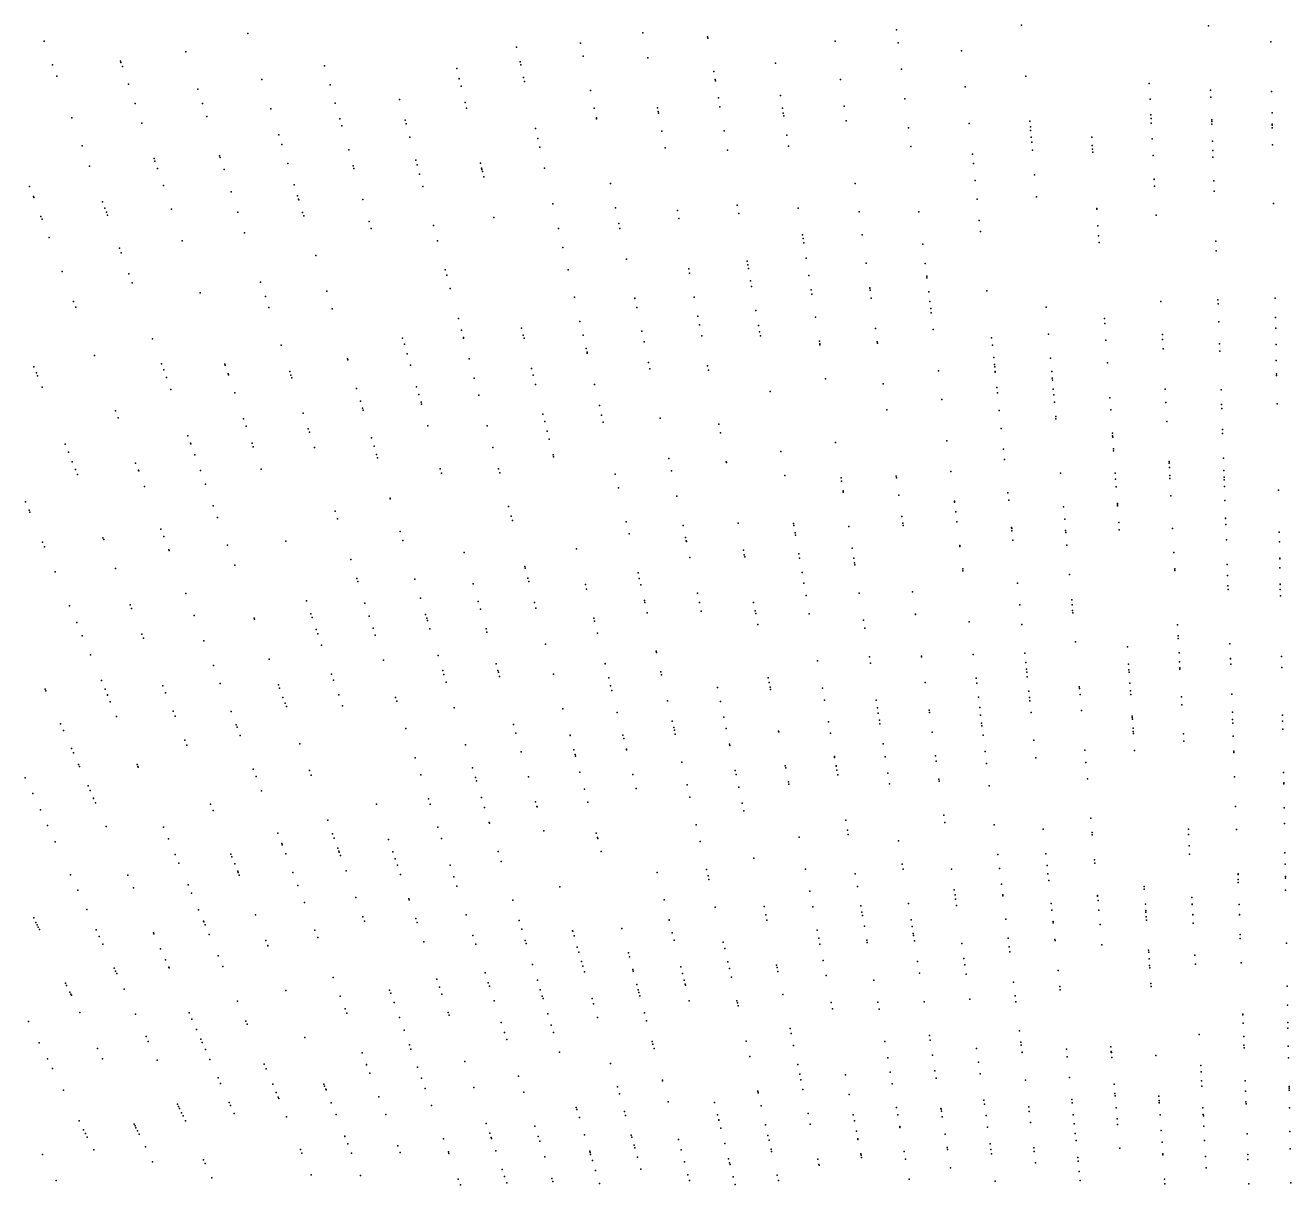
# Model space of a CAD drawing. Header units: metres. Extents: x -4327 to 4266, y -3886 to 3992.
# Drawn here: x -1107 to -35, y 2028 to 3010 of the extents above; entities that cross this region are included whole.
import ezdxf

# ---------------------------------------------------------------- set-up
doc = ezdxf.new("R2010")
doc.units = ezdxf.units.M

msp = doc.modelspace()

# ---------------------------------------------------------------- linework, layer by layer
for p in [(-263.33, 3009.9, 2388.56), (-918.12, 3003.02, 2397.36), (-583.85, 3003.66, 2432.58), (-529.03, 3000.28, 2449.23), (-369.11, 3006.12, 2462.18), (-105.09, 3009.33, 2372.48), (-1090.58, 2996.34, 2379.71), (-690.61, 2991.37, 2440.67), (-636.57, 2994.85, 2393.45), (-528.79, 2998.93, 2478.35), (-421.14, 2996.56, 2465.48), (-367.76, 2995.15, 2377.58), (-52.29, 2995.78, 2360.72), (-52.29, 2995.78, 2360.72), (-1025.91, 2979.46, 2460.56), (-1025.53, 2978.37, 2437.6), (-970.68, 2987.45, 2403.52), (-687.73, 2978.91, 2438.67), (-634.25, 2983.89, 2463.41), (-579.69, 2982.26, 2450.6), (-471.65, 2977.9, 2470.24), (-314.08, 2988.27, 2453.6), (-1083.38, 2976.56, 2431.95), (-1079.88, 2966.93, 2418.61), (-1024.39, 2975.05, 2437.64), (-853.25, 2975.64, 2436.23), (-741.37, 2973.46, 2430.79), (-687.18, 2976.52, 2393.4), (-523.82, 2970.74, 2395.46), (-364.99, 2972.64, 2481.23), (-1019.21, 2959.99, 2398.09), (-906.18, 2963.98, 2447.49), (-848.6, 2959.42, 2414.81), (-739.19, 2964.74, 2437.27), (-739.16, 2964.6, 2459.04), (-737.61, 2958.41, 2440.23), (-684.69, 2965.71, 2455.15), (-683.87, 2962.19, 2441.3), (-522.62, 2963.91, 2403.36), (-522.42, 2962.76, 2475.86), (-416.55, 2963.89, 2382.09), (-310.88, 2957.86, 2455.79), (-259.55, 2966.7, 2372.82), (-155.15, 2960.52, 2370.04), (-960.38, 2955.76, 2405.01), (-789.7, 2947.19, 2444.71), (-628.02, 2954.59, 2496.91), (-519.9, 2948.52, 2477.68), (-467.3, 2950.39, 2385.42), (-361.92, 2947.61, 2474.02), (-154.46, 2947.25, 2380.6), (-103.2, 2955.12, 2369.21), (-102.98, 2949.01, 2393.52), (-51.56, 2953.89, 2372.43), (-1013.56, 2943.58, 2425.47), (-956.42, 2943.57, 2441.31), (-898.61, 2939.21, 2484.72), (-844.18, 2944.02, 2437.51), (-734.14, 2944.48, 2453.28), (-732.99, 2939.88, 2465.88), (-624.89, 2939.87, 2462.48), (-571.47, 2939.93, 2481.23), (-570.88, 2936.91, 2464.94), (-570.58, 2935.4, 2398.66), (-518.57, 2940.97, 2368.8), (-465.61, 2939.72, 2390.12), (-464.93, 2935.46, 2475.94), (-413.39, 2941.4, 2479.98), (-51.25, 2935.85, 2331.72), (-1067.03, 2931.65, 2416.97), (-1007.84, 2926.99, 2441.78), (-952.86, 2932.6, 2434.94), (-840.39, 2930.79, 2451.11), (-838.65, 2924.71, 2456.97), (-784.99, 2929.63, 2468.41), (-784.14, 2926.45, 2465.73), (-623.09, 2931.43, 2377.19), (-622.96, 2930.8, 2490.6), (-464.57, 2933.18, 2474.02), (-411.64, 2929, 2359.32), (-307.61, 2926.74, 2424.56), (-256.22, 2928.63, 2371.34), (-153.77, 2934.1, 2372.62), (-153.61, 2931.06, 2412.78), (-153.41, 2927.18, 2377.61), (-102.31, 2929.89, 2320.24), (-102.26, 2928.45, 2332.12), (-102.18, 2926.17, 2396.24), (-51.08, 2926.17, 2326.63), (-51.06, 2925.46, 2344.35), (-891.9, 2917.27, 2444.24), (-781.12, 2915.16, 2399.28), (-674.72, 2922.53, 2471.14), (-672.77, 2914.07, 2469.48), (-567.66, 2920.37, 2367.77), (-514.96, 2920.51, 2405.49), (-461.99, 2916.87, 2465.72), (-358.93, 2923.21, 2351.88), (-255.8, 2923.84, 2322.88), (-255.54, 2920.79, 2349.2), (-255.05, 2915.18, 2334.22), (-203.85, 2915.22, 2402.3), (-203.85, 2915.17, 2399.6), (-152.7, 2913.76, 2417.27), (-51.03, 2923.24, 2403.41), (-1058.41, 2907.96, 2449.17), (-889.34, 2908.91, 2459.1), (-832.81, 2904.35, 2388.56), (-671.1, 2906.83, 2401.04), (-564.92, 2906.26, 2409.55), (-512.08, 2904.15, 2421.49), (-460.51, 2907.54, 2395.82), (-356.96, 2907.24, 2354.77), (-254.68, 2910.98, 2388.79), (-254.09, 2904.31, 2349.03), (-203.36, 2908.25, 2407.24), (-203.15, 2905.12, 2415.35), (-101.68, 2911.73, 2355.37), (-101.41, 2903.91, 2385.95), (-50.77, 2908.67, 2354.44), (-997.58, 2897.18, 2395.3), (-996.81, 2894.95, 2393.45), (-942.03, 2899.28, 2475.5), (-941.61, 2897.96, 2430.56), (-884.44, 2892.88, 2470.21), (-775.9, 2895.69, 2486.37), (-721.32, 2893.07, 2386.34), (-304.89, 2900.84, 2339.69), (-304.05, 2892.83, 2348.91), (-202.96, 2902.46, 2415.82), (-151.97, 2899.72, 2344.82), (-101.21, 2898.19, 2410.53), (-1052.07, 2890.54, 2439.96), (-994.68, 2888.76, 2401.79), (-938.32, 2887.84, 2468.49), (-828.96, 2890.94, 2497.11), (-828.34, 2888.75, 2410.55), (-774.85, 2891.77, 2488.52), (-772.75, 2883.96, 2457.11), (-720.29, 2888.93, 2401.63), (-720.02, 2887.84, 2414.15), (-719.58, 2886.09, 2399.27), (-718.46, 2881.59, 2419.69), (-666.96, 2888.93, 2413.02), (-252.26, 2883.33, 2355.58), (-1102.97, 2873.33, 2477.07), (-989.65, 2874.15, 2471.17), (-878.91, 2874.78, 2487.72), (-769.92, 2873.38, 2404.87), (-611.3, 2875.95, 2398.24), (-404.2, 2876.02, 2358.41), (-302.54, 2878.44, 2368.69), (-150.91, 2879.61, 2349.42), (-150.89, 2879.22, 2349.1), (-150.61, 2873.83, 2352.55), (-100.51, 2878.13, 2377.95), (-1099.72, 2864.87, 2456.01), (-1099.42, 2864.1, 2406.32), (-1041.08, 2860.34, 2382.18), (-932.17, 2868.91, 2403.51), (-876.08, 2865.54, 2382.17), (-875.2, 2862.65, 2438.95), (-875.07, 2862.23, 2487.88), (-820.83, 2862.56, 2362.12), (-300.88, 2862.66, 2363.58), (-250.63, 2864.75, 2377.13), (-100.21, 2869.57, 2400), (-1039.12, 2854.96, 2464.39), (-1037.91, 2851.63, 2423.33), (-1037.02, 2849.19, 2478.66), (-982.75, 2854.11, 2407.8), (-926.56, 2851.67, 2484.1), (-871.75, 2851.36, 2405.08), (-660.02, 2858.85, 2377.27), (-606.91, 2855.29, 2415.68), (-554.59, 2853.1, 2415.97), (-503.87, 2857.58, 2409.27), (-502.63, 2850.57, 2422.1), (-452.21, 2855.13, 2389.56), (-400.82, 2852.01, 2367.53), (-350.18, 2851.99, 2359.46), (-199.63, 2854.82, 2373.53), (-199.6, 2854.38, 2370.54), (-149.32, 2849.14, 2382.09), (-49.91, 2859.1, 2374.3), (-1093.3, 2848.13, 2466.33), (-1092.36, 2845.68, 2404.31), (-870.88, 2848.53, 2424.22), (-815.43, 2843.73, 2396.94), (-761.1, 2840.45, 2414.67), (-709.91, 2847.3, 2409.59), (-604.11, 2842.12, 2423.28), (-553.25, 2846.24, 2423.56), (-298.99, 2844.68, 2359.2), (-198.6, 2840.11, 2384.98), (-1086.44, 2830.27, 2494.92), (-920.88, 2834.17, 2499.15), (-813.72, 2837.76, 2402.6), (-655.17, 2837.83, 2423.63), (-603.21, 2837.88, 2430.42), (-448.63, 2832.54, 2413.08), (-448.15, 2829.52, 2410.51), (-398.1, 2832.63, 2348.83), (-298.01, 2835.37, 2372.46), (-198.01, 2831.64, 2364.73), (-1026.87, 2821.31, 2405.63), (-1025.44, 2817.37, 2494.95), (-973.61, 2827.57, 2488.55), (-757.59, 2827.38, 2403.56), (-651.47, 2821.81, 2417.98), (-447.53, 2825.62, 2415.19), (-346.81, 2824.55, 2376), (-197.62, 2826.05, 2367.93), (-98.72, 2827.11, 2369.73), (-98.44, 2818.96, 2378.66), (-860.67, 2815.11, 2417.21), (-597.67, 2811.81, 2437.59), (-495.49, 2810.09, 2395.64), (-494.98, 2807.16, 2449.35), (-445.49, 2812.68, 2460.55), (-394.69, 2808.4, 2415.49), (-344.83, 2808.38, 2386.07), (-1075.43, 2801.59, 2420.62), (-1018.93, 2799.48, 2484.61), (-751, 2802.77, 2428.03), (-749.83, 2798.39, 2410.84), (-647.08, 2802.81, 2439.21), (-545.01, 2803.83, 2398.06), (-544.3, 2800.16, 2402.89), (-494.42, 2803.97, 2449.27), (-443.17, 2798.06, 2410.22), (-343.49, 2797.48, 2371.55), (-343.32, 2796.13, 2396.77), (-1016.11, 2791.74, 2431.39), (-907.32, 2792.46, 2408.31), (-851.42, 2784.87, 2426.02), (-746.8, 2787.09, 2422.49), (-492.57, 2793.47, 2453.59), (-491.74, 2788.81, 2393.35), (-441.25, 2785.97, 2394.51), (-391.78, 2787.65, 2478.25), (-391.75, 2787.43, 2434.79), (-391.5, 2785.66, 2372.21), (-292.74, 2785.22, 2359.08), (-1065.63, 2776.05, 2428.14), (-958.39, 2783.36, 2417.21), (-903.34, 2780.19, 2389.73), (-641.73, 2779.62, 2400.36), (-590.67, 2778.89, 2446.58), (-590.61, 2778.61, 2408.81), (-540.3, 2779.63, 2449.34), (-440.67, 2782.28, 2399.28), (-390.54, 2778.81, 2419.24), (-341.85, 2784.15, 2397.07), (-340.88, 2776.21, 2422.08), (-145.49, 2776.11, 2341.68), (-96.99, 2777.42, 2382.78), (-96.88, 2774.17, 2398.44), (-48.5, 2778.77, 2390.74), (-1063.82, 2771.35, 2410.57), (-900.32, 2770.9, 2432.56), (-846.79, 2769.74, 2426.24), (-589.02, 2771.12, 2383.79), (-537.19, 2763.6, 2451.37), (-488.14, 2768.4, 2474.79), (-340.14, 2770.19, 2411.51), (-339.67, 2766.38, 2478.09), (-242.46, 2771.37, 2385.22), (-739.97, 2761.6, 2402.99), (-686.53, 2753.54, 2462.82), (-637.02, 2759.23, 2454.89), (-535.79, 2756.4, 2480.21), (-485.9, 2755.68, 2428.41), (-437.58, 2762.79, 2435.61), (-386.94, 2753.19, 2482.83), (-193.13, 2761.82, 2329.54), (-192.81, 2757.32, 2336.06), (-96.35, 2758.99, 2335.79), (-48.22, 2762.66, 2376.89), (-48.06, 2753.57, 2387.42), (-998.89, 2744.43, 2411.54), (-787.16, 2745.17, 2443.13), (-737.34, 2751.81, 2461.53), (-735.66, 2745.51, 2404.91), (-735.56, 2745.16, 2407.26), (-685.04, 2747.56, 2471.04), (-684.39, 2744.95, 2474.13), (-634.33, 2747.58, 2455.31), (-584.75, 2751.03, 2406.07), (-533.97, 2747.06, 2469.08), (-484.95, 2750.28, 2429), (-484.35, 2746.91, 2436.73), (-434.38, 2742.56, 2447.23), (-385.36, 2742, 2418.97), (-337.95, 2752.42, 2422.59), (-288.55, 2745.33, 2400.94), (-240.45, 2748.34, 2383.73), (-191.84, 2743.41, 2324.28), (-144.03, 2748.24, 2406.82), (-143.8, 2743.89, 2426.92), (-890.02, 2739.19, 2436.88), (-785.69, 2740.04, 2449.35), (-783.36, 2731.91, 2407.26), (-631.74, 2736.35, 2405.17), (-631, 2733.14, 2458.6), (-630.83, 2732.45, 2471.52), (-582.8, 2741.87, 2475.91), (-434.01, 2740.22, 2483.03), (-433.87, 2739.32, 2420.25), (-385.21, 2740.88, 2415.32), (-287.9, 2739.18, 2416.76), (-143.39, 2736.04, 2417.31), (-95.69, 2740.18, 2337.88), (-95.47, 2733.98, 2395.14), (-47.82, 2739.75, 2401.74), (-1099.21, 2720.65, 2430.99), (-1048.06, 2730.28, 2425.56), (-991.2, 2723.3, 2438.51), (-937.66, 2723.16, 2420.68), (-937.32, 2722.16, 2446.72), (-833.91, 2727.59, 2405.25), (-833.61, 2726.63, 2452.7), (-780.54, 2722.06, 2462.96), (-730.81, 2727.43, 2474.91), (-579.11, 2724.48, 2419.93), (-529.02, 2721.56, 2432.75), (-286.79, 2728.65, 2431.41), (-286.19, 2722.87, 2428.92), (-285.95, 2720.66, 2395.14), (-238.69, 2728.19, 2387.2), (-190.48, 2724.02, 2302.75), (-47.59, 2726.25, 2411.03), (-1097.15, 2715.55, 2437.22), (-1096.22, 2713.23, 2435.14), (-989.37, 2718.28, 2439.42), (-987.03, 2711.83, 2455.25), (-934.83, 2714.95, 2451.05), (-934.52, 2714.06, 2436.73), (-882.7, 2716.68, 2462.66), (-881.77, 2713.8, 2460.05), (-881.03, 2711.53, 2404.28), (-726.45, 2711.14, 2495.53), (-678.03, 2719.44, 2464.67), (-676.63, 2713.82, 2473.13), (-577.94, 2718.98, 2490.55), (-528.3, 2717.89, 2416.14), (-429.3, 2710.51, 2448.03), (-333.65, 2717.33, 2415.5), (-285.54, 2716.72, 2426.1), (-285.49, 2716.27, 2436.38), (-237.69, 2716.85, 2400.94), (-237.21, 2711.29, 2356.79), (-47.39, 2714.85, 2353.85), (-47.36, 2713.3, 2349.91), (-1092.3, 2703.54, 2450.76), (-983.33, 2701.68, 2492.39), (-826.19, 2702.36, 2465.95), (-775.34, 2703.94, 2481.82), (-674.6, 2705.68, 2476.57), (-624.7, 2705.89, 2499.11), (-476.07, 2699.92, 2437.56), (-380.36, 2706.39, 2427.26), (-284.14, 2703.39, 2435.5), (-237.05, 2709.48, 2360.41), (-236.37, 2701.74, 2366.67), (-236.37, 2701.72, 2390.2), (-141.61, 2701.99, 2397.75), (-94.33, 2701.29, 2340.58), (-929.29, 2698.85, 2466.27), (-822.93, 2691.69, 2477.92), (-773.47, 2697.41, 2435.29), (-771.55, 2690.72, 2458.85), (-771.08, 2689.06, 2419.74), (-722.63, 2696.88, 2482.41), (-330.68, 2693.14, 2439.1), (-283.67, 2698.89, 2436.79), (-235.95, 2696.92, 2449.65), (-235.41, 2690.74, 2406.78), (-188.41, 2694.43, 2470.96), (-141.01, 2690.56, 2379.75), (-93.9, 2688.87, 2376.44), (-46.95, 2689.54, 2415.41), (-1030.11, 2683.53, 2442.83), (-871.31, 2681.63, 2401.55), (-821.13, 2685.8, 2469.79), (-820.62, 2684.13, 2495.53), (-668.35, 2680.59, 2440.16), (-620.59, 2688.06, 2426.04), (-618.67, 2679.74, 2437.21), (-377.27, 2684.43, 2447.53), (-282.08, 2683.84, 2431.19), (-234.35, 2678.61, 2356.76), (-187.71, 2684.34, 2413.61), (-93.78, 2685.38, 2402.2), (-1027.78, 2677.47, 2453.53), (-921.72, 2676.88, 2430.05), (-919.57, 2670.63, 2397.74), (-866.97, 2668.25, 2488.98), (-765.86, 2670.86, 2440.7), (-715.63, 2670.76, 2404.88), (-666.82, 2674.46, 2415.92), (-617.35, 2674.03, 2440.05), (-569.11, 2677.44, 2436.39), (-519.44, 2672.28, 2425.74), (-280.48, 2668.55, 2446.66), (-234.19, 2676.79, 2402.2), (-140.17, 2674.56, 2381.25), (-93.16, 2667.71, 2321.7), (-968.98, 2662.25, 2407.7), (-866.04, 2665.41, 2486.33), (-813.47, 2660.75, 2411.98), (-664.81, 2666.42, 2421.94), (-663.1, 2659.54, 2442.38), (-518.01, 2664.95, 2419.09), (-420.78, 2656.68, 2433.88), (-326.36, 2657.99, 2449.86), (-186.32, 2664.55, 2435.54), (-186.16, 2662.25, 2393.74), (-186.1, 2661.35, 2437.95), (-93.04, 2664.28, 2370.28), (-1072.86, 2655.42, 2404.49), (-1070.09, 2648.56, 2403.58), (-966.71, 2656.02, 2407.39), (-966.52, 2655.48, 2457.88), (-963.11, 2646.13, 2419.7), (-914.54, 2656.03, 2451.32), (-913.52, 2653.06, 2421.75), (-861.83, 2652.43, 2425.72), (-811.25, 2653.48, 2440.07), (-809.17, 2646.66, 2490.59), (-710.76, 2652.57, 2428.25), (-659.82, 2646.38, 2419.63), (-467.09, 2648.98, 2444.62), (-278.64, 2651.07, 2433.29), (-185.41, 2651.42, 2407.65), (-185.28, 2649.57, 2405.98), (-1066.73, 2640.25, 2422.69), (-1013.14, 2639.32, 2472.49), (-808.31, 2643.86, 2447.31), (-659.37, 2644.58, 2442), (-561.79, 2643.02, 2442.3), (-513.2, 2640.21, 2457.85), (-513.13, 2639.84, 2446.76), (-277.73, 2642.44, 2401.57), (-138.39, 2640.58, 2387.39), (-138.32, 2639.34, 2412.56), (-138.13, 2635.68, 2359.55), (-92.31, 2643.51, 2375.15), (-1064.11, 2633.76, 2487.04), (-1062.4, 2629.53, 2472.13), (-1010.78, 2633.17, 2434.33), (-1010.72, 2633.02, 2480.19), (-1010.56, 2632.61, 2415.09), (-958.31, 2632.94, 2491.21), (-906.97, 2634.03, 2479.61), (-755.38, 2634.32, 2431.25), (-754.34, 2630.7, 2433.24), (-705.88, 2634.37, 2451.64), (-704.96, 2630.96, 2448.46), (-607.16, 2629.91, 2453.03), (-559.62, 2632.8, 2470.47), (-463.52, 2628.73, 2441.93), (-416.03, 2626.7, 2448.96), (-369.37, 2628.18, 2449.32), (-369.18, 2626.82, 2413.45), (-323.18, 2632.09, 2444.65), (-230.17, 2630.88, 2410.7), (-183.96, 2630.81, 2407.33), (-183.6, 2625.55, 2428.97), (-137.77, 2628.76, 2426.69), (-137.63, 2626.09, 2340.65), (-91.94, 2632.94, 2389.12), (-91.75, 2627.34, 2397.14), (-91.67, 2625.03, 2408.18), (-1005.54, 2619.52, 2481.08), (-954.1, 2621.36, 2499.39), (-604.48, 2618.3, 2447.55), (-415.61, 2624.06, 2441.15), (-414.28, 2615.66, 2446.69), (-414.14, 2614.77, 2419.23), (-274.75, 2614.03, 2378.36), (-183.14, 2619.05, 2415.02), (-91.47, 2619.42, 2426.82), (-45.67, 2616.35, 2365.19), (-1106.34, 2606.37, 2473.57), (-947.42, 2603.01, 2427.94), (-797.8, 2609.48, 2418.15), (-797.65, 2608.99, 2439.03), (-555.04, 2611.24, 2434.19), (-367.09, 2611.99, 2399.82), (-320.12, 2607.18, 2382.06), (-319.99, 2606.15, 2423.21), (-274.1, 2607.93, 2388.46), (-182.17, 2605.1, 2402.15), (-182.08, 2603.92, 2382.73), (-182.03, 2603.17, 2384.66), (-136.86, 2611.42, 2400.15), (-91.06, 2607.53, 2353.13), (-1103.39, 2599.42, 2421.18), (-1102.72, 2597.85, 2422.39), (-943.87, 2593.26, 2429.52), (-844.31, 2598.52, 2448.01), (-842.25, 2592.19, 2436.69), (-697.38, 2602.65, 2448.82), (-695.17, 2594.41, 2454.47), (-364.58, 2594.11, 2473.72), (-319.01, 2598.14, 2447.68), (-227.66, 2602.19, 2453.22), (-90.54, 2592.65, 2484.8), (-90.53, 2592.37, 2433.49), (-991.67, 2583.39, 2438.8), (-789.23, 2581.45, 2445.25), (-694.18, 2590.71, 2459.04), (-597.84, 2589.53, 2463.43), (-549.77, 2586.48, 2451.02), (-503.11, 2588.29, 2420.1), (-456.36, 2588.13, 2385.85), (-456.07, 2586.48, 2472), (-409.52, 2585.63, 2437.2), (-363.79, 2588.48, 2476.46), (-363.48, 2586.31, 2436.81), (-317.97, 2589.65, 2469.19), (-271.68, 2584.88, 2393.42), (-271.59, 2584.03, 2469.71), (-271.36, 2581.79, 2387.94), (-226.75, 2591.82, 2459.52), (-225.91, 2582.13, 2461.06), (-181.03, 2588.88, 2397.67), (-180.61, 2582.89, 2405.24), (-135.41, 2583.82, 2472.81), (-90.35, 2587.21, 2389.13), (-1091.87, 2572.28, 2495.49), (-1040.82, 2576.12, 2497.6), (-1040.19, 2574.56, 2447.23), (-989.29, 2577.18, 2484.23), (-886.05, 2573.27, 2446.46), (-786.85, 2573.69, 2448.61), (-595.51, 2579.45, 2424.48), (-547.58, 2576.17, 2404.13), (-547.01, 2573.47, 2433.37), (-546.9, 2572.98, 2473.14), (-454.99, 2580.35, 2404.88), (-454.61, 2578.22, 2477.61), (-270.55, 2574.1, 2479.09), (-225.77, 2580.55, 2497.44), (-89.89, 2574.21, 2398.02), (-45.05, 2580.7, 2353.51), (-44.91, 2572.63, 2411.22), (-1090.21, 2568.39, 2464.49), (-984.98, 2565.95, 2441.04), (-984.73, 2565.3, 2453.86), (-935.34, 2569.82, 2458.32), (-735.13, 2563.71, 2442.54), (-639.91, 2566.55, 2393.46), (-498.7, 2565.59, 2468.06), (-497.9, 2561.47, 2483.01), (-451.83, 2562.45, 2449.04), (-406.6, 2567.18, 2457.11), (-315.48, 2569.42, 2471.4), (-315.41, 2568.78, 2406.83), (-224.84, 2569.93, 2460.15), (-134.35, 2563.49, 2474.88), (-1030.26, 2549.97, 2437.21), (-929.17, 2552.88, 2455.55), (-831.04, 2557.68, 2454.86), (-683.74, 2551.76, 2393.05), (-683.36, 2550.32, 2391.71), (-544.02, 2559.44, 2406.89), (-497.58, 2559.85, 2401.37), (-451.17, 2558.69, 2397.78), (-405.27, 2558.8, 2404), (-404.66, 2554.93, 2461.47), (-404.37, 2553.07, 2409.14), (-313.08, 2549.85, 2452.58), (-133.63, 2549.74, 2458.91), (-89.17, 2553.56, 2410.19), (-44.66, 2558.69, 2416.56), (-44.66, 2558.32, 2416.22), (-44.52, 2550.47, 2437.92), (-1081.22, 2547.21, 2438.8), (-825.83, 2541.64, 2463.63), (-824.97, 2538.99, 2405.08), (-776.84, 2540.92, 2393.7), (-681.1, 2541.89, 2431.26), (-680.35, 2539.11, 2436.58), (-587.87, 2546.33, 2484), (-586.79, 2541.68, 2396.84), (-449.06, 2546.73, 2455.38), (-312.87, 2548.12, 2424.29), (-222.66, 2545.03, 2420.4), (-133.56, 2548.4, 2460.3), (-88.84, 2544.17, 2409.21), (-970.73, 2528.84, 2459.12), (-727.48, 2537.03, 2465.2), (-632.43, 2536.55, 2479.43), (-631.41, 2532.43, 2494.4), (-585.53, 2536.21, 2463.34), (-537.56, 2529.04, 2452.25), (-447.45, 2537.59, 2478.84), (-400.6, 2529.27, 2466.19), (-355.59, 2530.17, 2460.65), (-266.73, 2537.75, 2465.52), (-88.54, 2535.43, 2414.08), (-88.43, 2532.28, 2445.55), (-44.28, 2536.89, 2377.71), (-44.27, 2536.46, 2443.13), (-44.2, 2532.14, 2415.12), (-1068.99, 2518.38, 2443.2), (-1017.84, 2519.24, 2466.68), (-868.63, 2522.67, 2459.56), (-819, 2520.62, 2387.68), (-771.92, 2524.84, 2407.41), (-723.21, 2522.15, 2464.17), (-675.58, 2521.29, 2393.15), (-582.5, 2523.08, 2482.92), (-582.09, 2521.32, 2486.61), (-535.93, 2521.37, 2407.69), (-490.1, 2521.35, 2473.65), (-445.59, 2527.05, 2452.43), (-264.78, 2519.21, 2431.53), (-220.77, 2523.43, 2415.64), (-220.42, 2519.41, 2462.34), (-44.11, 2526.88, 2386.52), (-1016.58, 2516.13, 2474.45), (-963.57, 2510.19, 2422.32), (-912.85, 2508.03, 2420.35), (-912.83, 2507.99, 2460.41), (-912.79, 2507.88, 2465.69), (-912.55, 2507.2, 2486.69), (-864.8, 2511.57, 2472.97), (-863.77, 2508.58, 2464.63), (-815.47, 2509.76, 2424.75), (-767.74, 2511.15, 2407.51), (-766.75, 2507.93, 2454.92), (-721.32, 2515.55, 2487.45), (-674.29, 2516.49, 2452.12), (-625.34, 2508.11, 2462.36), (-580.06, 2512.52, 2408.54), (-534.37, 2513.99, 2480.62), (-488.68, 2514.06, 2455.76), (-488.28, 2511.99, 2469.85), (-442.89, 2511.73, 2421.64), (-352.96, 2511.46, 2418.57), (-352.9, 2511, 2423.41), (-219.99, 2514.46, 2422.88), (-219.82, 2512.55, 2426.32), (-1063.04, 2504.37, 2456.41), (-860.31, 2498.52, 2470.9), (-812.16, 2499.57, 2473.71), (-766.18, 2506.05, 2490.89), (-763.98, 2498.85, 2497.34), (-716.55, 2498.9, 2454.84), (-715.79, 2496.25, 2399.19), (-624.65, 2505.33, 2492.08), (-486.46, 2502.63, 2425.97), (-396.96, 2506.29, 2438.46), (-395.88, 2499.51, 2415.98), (-307.55, 2504.83, 2433.06), (-263.04, 2502.63, 2463.45), (-131.14, 2502.21, 2436.9), (-1058.27, 2493.12, 2466.91), (-1007.86, 2494.55, 2453.23), (-1006.46, 2491.08, 2479.5), (-955.35, 2488.77, 2487.29), (-859.04, 2494.83, 2400.66), (-855.74, 2485.24, 2490.21), (-810.25, 2493.68, 2467.89), (-666.14, 2486.05, 2467.87), (-622.15, 2495.29, 2468.58), (-217.67, 2487.96, 2466.33), (-130.65, 2492.98, 2425.26), (-130.54, 2490.9, 2433.84), (-86.82, 2486.16, 2440.63), (-1051.41, 2476.96, 2450.92), (-757.08, 2476.3, 2477.5), (-572.54, 2479.94, 2467.25), (-572.31, 2478.96, 2431.53), (-392.03, 2475.15, 2437.25), (-347.95, 2475.82, 2463.6), (-347.88, 2475.3, 2428.39), (-304.16, 2477.21, 2411.49), (-260.5, 2478.49, 2455.71), (-173.68, 2483.74, 2477.61), (-129.91, 2478.74, 2475.38), (-43.21, 2475.52, 2407.97), (-947.32, 2467.84, 2455.61), (-900.21, 2473.29, 2407.85), (-803.33, 2472.41, 2414.94), (-753.2, 2463.59, 2462.1), (-708.08, 2469.36, 2463.2), (-706.47, 2463.76, 2465.66), (-615.75, 2469.65, 2459.26), (-615.68, 2469.35, 2437.59), (-435.84, 2471.79, 2435.74), (-391.19, 2469.85, 2474.85), (-259.67, 2470.58, 2434.55), (-259.05, 2464.71, 2466.15), (-172.66, 2469.1, 2471.08), (-172.31, 2464.14, 2442.03), (-129.49, 2470.89, 2406.4), (-129.23, 2465.91, 2422.6), (-129.18, 2464.82, 2450.76), (-86.39, 2473.87, 2482.14), (-86.38, 2473.67, 2415.16), (-86.23, 2469.18, 2437.23), (-43.05, 2466.31, 2435.94), (-1042.16, 2455.18, 2408.16), (-847.26, 2460.63, 2446.76), (-845.52, 2455.57, 2452.44), (-752.2, 2460.34, 2426.83), (-750.2, 2453.81, 2468.44), (-706.07, 2462.35, 2458.89), (-705, 2458.63, 2420.56), (-659.32, 2460.62, 2426.67), (-612.72, 2457.48, 2468.6), (-568.55, 2462.66, 2420.81), (-567.93, 2459.98, 2442.05), (-477.71, 2457.6, 2437.57), (-476.9, 2453.41, 2438.73), (-344.81, 2453.43, 2441.32), (-301.72, 2457.29, 2434.23), (-301.18, 2452.95, 2472.72), (-258.8, 2462.33, 2415.86), (-258.39, 2458.4, 2396.26), (-172.18, 2462.28, 2442.85), (-171.53, 2452.94, 2457.59), (-1089.84, 2447.81, 2483.65), (-1089.24, 2446.47, 2482.29), (-1039.06, 2447.87, 2422.13), (-1037.02, 2443.06, 2465.48), (-1036.85, 2442.66, 2467.78), (-990.15, 2450.72, 2426.01), (-987.77, 2444.82, 2428.13), (-941.51, 2452.71, 2406.07), (-892.31, 2451.6, 2474.44), (-891.22, 2448.6, 2455.26), (-841.22, 2443.09, 2402.91), (-841.21, 2443.06, 2466.74), (-611.06, 2450.84, 2432.55), (-610.02, 2446.65, 2441.69), (-520.59, 2449.17, 2440.51), (-476.16, 2449.62, 2483.25), (-475.78, 2447.67, 2417.14), (-431.8, 2448.84, 2444.92), (-257.11, 2446.2, 2431.66), (-214.34, 2449.87, 2415.36), (-214.21, 2448.44, 2390.36), (-213.77, 2443.44, 2375.08), (-171.07, 2446.42, 2464.46), (-170.86, 2443.43, 2442.72), (-85.34, 2443.7, 2465.27), (-1034.56, 2437.27, 2432.87), (-888.4, 2440.87, 2420.9), (-886.62, 2435.98, 2469.43), (-885.57, 2433.1, 2415.83), (-837.98, 2433.67, 2414.67), (-793.07, 2440.83, 2436.79), (-792.04, 2437.66, 2428.31), (-743.55, 2432.03, 2449.2), (-562.83, 2437.89, 2481.63), (-518.07, 2437.32, 2460.71), (-429.98, 2438.56, 2458.69), (-386.24, 2438.62, 2396.04), (-385.18, 2431.95, 2482.49), (-299.71, 2440.97, 2452.61), (-298.64, 2432.27, 2388.51), (-256.53, 2440.73, 2447.49), (-256.25, 2438.09, 2434.2), (-127.95, 2441.38, 2395.88), (-127.6, 2434.66, 2402.36), (-1029.22, 2424.7, 2422.97), (-981.47, 2429.23, 2441.86), (-979.76, 2424.98, 2413.71), (-932.4, 2428.99, 2448.87), (-651.41, 2431.09, 2431.82), (-605.41, 2428.15, 2449.81), (-558.86, 2420.7, 2405.69), (-515.27, 2424.17, 2482.38), (-384.48, 2427.49, 2472.53), (-383.54, 2421.58, 2474.6), (-341.52, 2430.05, 2479.49), (-341.25, 2428.12, 2405.62), (-297.86, 2425.85, 2461.46), (-255.2, 2428.09, 2416.29), (-212.58, 2429.76, 2435.05), (-169.57, 2424.98, 2426.92), (-169.49, 2423.82, 2439.03), (-169.41, 2422.62, 2451.16), (-84.81, 2428.54, 2407.6), (-84.59, 2422.24, 2483.94), (-42.35, 2425.99, 2414.48), (-42.26, 2420.86, 2478.69), (-1076.79, 2418.51, 2461.99), (-1074.26, 2412.82, 2464.27), (-928.04, 2417.62, 2472.26), (-927.25, 2415.58, 2424.72), (-784.56, 2414.61, 2477.32), (-693.37, 2418.07, 2433.19), (-691.26, 2410.72, 2436.41), (-557.61, 2415.29, 2416.08), (-557.13, 2413.17, 2421.88), (-513.23, 2414.57, 2461.79), (-468.92, 2412.36, 2411.05), (-468.78, 2411.69, 2450.14), (-426.74, 2420.18, 2411.05), (-425.07, 2410.68, 2449.2), (-383.08, 2418.67, 2407.77), (-338.91, 2411.44, 2425.86), (-297.04, 2419.2, 2454.72), (-296.76, 2416.95, 2415.26), (-168.87, 2415, 2454.14), (-168.66, 2411.92, 2413.85), (-168.54, 2410.27, 2430.69), (-84.47, 2418.96, 2411.21), (-42.14, 2414.12, 2466.4), (-971.55, 2404.66, 2478.68), (-969.86, 2400.48, 2485.2), (-924.55, 2408.53, 2473.75), (-874.08, 2401.51, 2453.17), (-734, 2400.79, 2441.61), (-645.45, 2408.85, 2444), (-645.38, 2408.59, 2441.07), (-600.61, 2408.9, 2417.17), (-599.92, 2406.15, 2396.03), (-556.36, 2409.85, 2458.45), (-510.4, 2401.23, 2448.19), (-510.19, 2400.26, 2410.11), (-380.39, 2401.67, 2427.63), (-295.77, 2408.86, 2481.83), (-252.75, 2404.75, 2435.2), (-126.3, 2409.93, 2419.83), (-125.99, 2403.95, 2424.38), (-84.09, 2407.95, 2439.83), (-1067.54, 2397.74, 2459.6), (-1065.83, 2393.9, 2482.64), (-776.51, 2389.85, 2449.23), (-686.68, 2394.75, 2409.72), (-642.14, 2396.49, 2479.68), (-641.07, 2392.51, 2480.97), (-640.75, 2391.29, 2458.16), (-597.64, 2397.01, 2428.97), (-597.51, 2396.49, 2399.48), (-421.58, 2390.92, 2437.09), (-421.44, 2390.1, 2495.43), (-378.65, 2390.7, 2459.09), (-336.08, 2391.34, 2403.02), (-294.07, 2395.04, 2440.83), (-251.18, 2389.77, 2422.67), (-209.64, 2396.23, 2465.16), (-167.53, 2395.85, 2416.15), (-83.64, 2395.26, 2437.59), (-83.61, 2394.36, 2466.09), (-1061.5, 2384.17, 2440.34), (-1060.72, 2382.41, 2495.13), (-1011.95, 2384.01, 2432.34), (-1011.32, 2382.51, 2473.67), (-1011.03, 2381.83, 2430.11), (-913.67, 2380.19, 2452.67), (-865.87, 2378.95, 2438.1), (-728.01, 2381.2, 2416.41), (-550.89, 2386.16, 2450.26), (-505.68, 2379.05, 2500.81), (-463.21, 2383.01, 2386.91), (-462.88, 2381.29, 2435.14), (-420.16, 2382.87, 2501.5), (-420.14, 2382.72, 2399.77), (-419.53, 2379.28, 2484.14), (-335.47, 2386.96, 2491.98), (-292.82, 2384.84, 2446.39), (-208.73, 2385.8, 2473.24), (-1106.52, 2372.94, 2475.15), (-911.23, 2373.85, 2478.37), (-864.5, 2375.18, 2485.24), (-771.78, 2375.3, 2482.6), (-725.56, 2373.2, 2445.35), (-724.67, 2370.3, 2453.05), (-680.68, 2373.8, 2465.43), (-637.09, 2377.64, 2404.46), (-592.3, 2375.57, 2420.41), (-504.94, 2375.55, 2461.97), (-460.55, 2369.35, 2492.64), (-460.2, 2367.52, 2428.99), (-418.85, 2375.44, 2431.9), (-376.42, 2376.63, 2449.96), (-375.03, 2367.87, 2478.5), (-375.01, 2367.7, 2443.42), (-333.31, 2371.63, 2441.1), (-333.09, 2370.05, 2471.63), (-207.51, 2371.86, 2464.17), (-82.89, 2373.57, 2458.06), (-41.5, 2377.4, 2450.18), (-41.34, 2368.58, 2443.76), (-41.33, 2367.65, 2440.13), (-1100.27, 2359.53, 2421.13), (-1053.44, 2366.07, 2427.12), (-1051.72, 2362.2, 2425.79), (-906.61, 2361.79, 2449.69), (-633.25, 2363.32, 2418.83), (-589.33, 2363.67, 2384.75), (-546.41, 2366.77, 2457), (-544.03, 2356.46, 2422.41), (-502.66, 2364.84, 2448.19), (-290.52, 2366.06, 2464.49), (-1048.8, 2355.65, 2432.32), (-1048.67, 2355.36, 2472.19), (-1047.01, 2351.62, 2438.8), (-949.69, 2350.56, 2444.17), (-809.33, 2350.47, 2449.57), (-765.21, 2355.08, 2434.76), (-763.72, 2350.5, 2430.03), (-720.33, 2356.11, 2393.55), (-717.78, 2347.75, 2408.59), (-674.59, 2352.58, 2390.65), (-673.41, 2348.48, 2394.31), (-673.39, 2348.39, 2498.28), (-630.29, 2352.27, 2410.14), (-499.79, 2351.34, 2458.24), (-82.02, 2348.63, 2442.87), (-40.98, 2347.5, 2443.25), (-1093.79, 2345.63, 2460.06), (-947.56, 2345.29, 2454.71), (-850.54, 2336.85, 2469.25), (-713.92, 2335.12, 2486.17), (-498.44, 2345, 2414.45), (-412.05, 2336.85, 2463.92), (-329.05, 2341.33, 2473.86), (-204.61, 2338.68, 2448.34), (-1087.66, 2332.49, 2446.28), (-1038.06, 2331.53, 2468.65), (-989.41, 2330.91, 2443.99), (-892.83, 2325.91, 2433.63), (-846.36, 2325.34, 2401.44), (-757.37, 2330.96, 2460.29), (-713.72, 2334.47, 2421.24), (-667.54, 2327.98, 2481.98), (-623.22, 2325.9, 2414.52), (-538.6, 2332.94, 2443.12), (-410.6, 2328.65, 2455.28), (-409.94, 2324.9, 2462.05), (-328.15, 2334.88, 2458.99), (-286.45, 2332.91, 2453.95), (-244.82, 2329.31, 2456), (-203.54, 2326.48, 2446.22), (-203.37, 2324.49, 2460.2), (-122.07, 2329.31, 2475.46), (-121.84, 2324.81, 2451.86), (-81.33, 2329.06, 2459.84), (-40.74, 2334.14, 2456.02), (-1081.25, 2318.74, 2445.17), (-985.31, 2321.25, 2493), (-889.49, 2317.2, 2411.32), (-889.04, 2316.04, 2436.56), (-845.01, 2321.65, 2405.48), (-799.08, 2320.7, 2512.67), (-754.31, 2321.53, 2455.69), (-622.29, 2322.42, 2424.09), (-622, 2321.33, 2479.12), (-535.39, 2319.05, 2463.27), (-451.48, 2322.66, 2467.65), (-367.36, 2319.44, 2451.79), (-121.34, 2315.27, 2460.54), (-979.65, 2307.9, 2451.77), (-932.58, 2308.22, 2429.13), (-931.62, 2305.83, 2480.15), (-886.12, 2308.41, 2449.83), (-841.97, 2313.3, 2492.84), (-841.05, 2310.77, 2463.1), (-840.74, 2309.93, 2443.47), (-839.73, 2307.13, 2505.25), (-795.48, 2310.23, 2485.01), (-795.48, 2310.23, 2485.01), (-793.46, 2304.38, 2459.86), (-706.36, 2310.39, 2494.98), (-619.06, 2310.35, 2416.77), (-489.92, 2304.87, 2444.09), (-283.39, 2307.99, 2454.39), (-242.62, 2308.34, 2452.58), (-201.52, 2303.34, 2456.53), (-120.97, 2308.19, 2463.77), (-40.31, 2309.42, 2398.37), (-976.56, 2300.63, 2492.5), (-929.22, 2299.89, 2465.68), (-926.71, 2293.69, 2424.4), (-926.34, 2292.77, 2468.79), (-880.1, 2292.75, 2503.2), (-834.96, 2294.04, 2466.7), (-791.56, 2298.86, 2419.42), (-746.96, 2298.9, 2474.57), (-703.82, 2302.08, 2400.71), (-571.66, 2292.79, 2475.15), (-529.89, 2295.19, 2483.6), (-446.21, 2295.55, 2452.2), (-364.25, 2299.76, 2446.96), (-363.55, 2295.37, 2471.81), (-322.6, 2295.4, 2462.72), (-281.91, 2296.01, 2415.13), (-241.58, 2298.48, 2485.19), (-201.26, 2300.45, 2416.21), (-40.14, 2299.79, 2390.98), (-1068.22, 2290.8, 2485.24), (-1019.81, 2290.53, 2430.54), (-968.78, 2282.3, 2421.92), (-925.43, 2290.53, 2493.42), (-875.86, 2281.69, 2474.87), (-788.89, 2291.12, 2507.86), (-743.75, 2289.03, 2469.33), (-528.63, 2289.77, 2458.86), (-527.91, 2286.65, 2450.16), (-404.06, 2291.52, 2472.18), (-280.31, 2282.9, 2467.85), (-240.86, 2291.65, 2466.98), (-240.26, 2285.88, 2460.77), (-80.03, 2291.68, 2463.06), (-80, 2290.93, 2393.29), (-79.85, 2286.74, 2399.37), (-79.76, 2284.08, 2462.97), (-39.96, 2289.36, 2464.83), (-39.93, 2287.86, 2402.07), (-1062.12, 2277.72, 2430.93), (-1015.01, 2279.75, 2437.65), (-965.77, 2275.21, 2464.97), (-826.73, 2271.43, 2474.57), (-741.21, 2281.21, 2431.53), (-653.96, 2280.64, 2389.43), (-442.58, 2276.89, 2464.36), (-402.15, 2280.73, 2428.5), (-320.15, 2278.01, 2420.14), (-319.57, 2273.86, 2421.02), (-279.17, 2273.68, 2417.92), (-279.09, 2273.01, 2500.55), (-198.87, 2273.07, 2405.78), (-198.84, 2272.76, 2466.7), (-159.5, 2280.94, 2466.78), (-159.33, 2278.58, 2466.92), (-119.05, 2271.59, 2475.63), (-39.76, 2277.81, 2409.88), (-1054.51, 2261.39, 2453.34), (-959.78, 2261.1, 2452.36), (-870.33, 2267.3, 2429.93), (-781.77, 2270.42, 2447.52), (-781.46, 2269.53, 2468.01), (-693.82, 2269.39, 2432.05), (-565.85, 2269.5, 2460.73), (-522.53, 2263.31, 2459.83), (-481.18, 2263.79, 2458.9), (-440.02, 2263.69, 2458.12), (-399.27, 2264.35, 2408.43), (-358.97, 2266.46, 2414.16), (-319.05, 2270.12, 2467.76), (-318.29, 2264.78, 2470.04), (-238.21, 2266.46, 2480.23), (-237.62, 2260.79, 2407.3), (-198.51, 2269.04, 2412.03), (-197.79, 2260.72, 2413.71), (-158.45, 2265.97, 2477.55), (-158.06, 2260.38, 2460.64), (-118.75, 2265.83, 2463.95), (-118.74, 2265.62, 2407.78), (-79.12, 2265.68, 2416.55), (-1099.44, 2254.19, 2460.59), (-1097.53, 2250.26, 2453.63), (-955.74, 2251.57, 2490.45), (-955.45, 2250.91, 2462.7), (-911.79, 2256.76, 2456.66), (-820.76, 2255.01, 2448.65), (-819.43, 2251.38, 2468.84), (-776.04, 2253.79, 2464.31), (-774.84, 2250.3, 2449.78), (-733.31, 2256.91, 2453.35), (-688.51, 2252.01, 2469.39), (-561.62, 2252.54, 2461.1), (-561.59, 2252.41, 2450.22), (-479.7, 2256.83, 2491.87), (-478.75, 2252.35, 2409.34), (-398.35, 2259.15, 2493.89), (-397.84, 2256.25, 2463.58), (-356.76, 2252.5, 2463.07), (-276.64, 2253.06, 2484.04), (-236.61, 2251.16, 2468.89), (-236.5, 2250.1, 2414.32), (-157.97, 2259.05, 2483.55), (-157.7, 2255.18, 2463.05), (-157.5, 2252.3, 2457.22), (-118.29, 2257.1, 2417.15), (-118.27, 2256.81, 2419.48), (-117.91, 2249.87, 2425.27), (-78.82, 2257.1, 2487.75), (-78.81, 2256.8, 2473.83), (-1096.55, 2248.26, 2454.12), (-1095.58, 2246.26, 2430.63), (-1094.64, 2244.35, 2492.98), (-1046.48, 2244.19, 2472.14), (-1043.89, 2238.63, 2455.28), (-998.04, 2241.64, 2490.18), (-997.63, 2240.72, 2491.87), (-954.36, 2248.33, 2412.05), (-950.9, 2240.17, 2480.54), (-861.39, 2243.99, 2455.32), (-727.59, 2239.28, 2436.84), (-686.3, 2244.77, 2442.71), (-643.27, 2243.36, 2412.74), (-643.16, 2242.97, 2404.43), (-642.07, 2239.15, 2434.64), (-601.62, 2245.27, 2418.92), (-558.87, 2241.49, 2457.06), (-436.15, 2243.8, 2399.53), (-396.26, 2247.3, 2400.76), (-355.9, 2247.06, 2414.51), (-354.94, 2240.99, 2493.79), (-354.69, 2239.44, 2435.44), (-196.72, 2248.55, 2424.46), (-78.23, 2240.19, 2439.55), (-1040.82, 2232.05, 2483.02), (-991.96, 2227.99, 2483.13), (-903.03, 2235.07, 2422.46), (-901.34, 2230.89, 2457.82), (-901.27, 2230.73, 2430.98), (-858.99, 2237.73, 2461.87), (-769.25, 2234.05, 2472.24), (-725.24, 2232.06, 2496.22), (-683.32, 2235.05, 2453.47), (-682.55, 2232.51, 2472.19), (-639.26, 2229.37, 2410.8), (-557.37, 2235.5, 2466.62), (-515.7, 2233.73, 2489.51), (-514.47, 2228.43, 2472.76), (-434.86, 2237.15, 2410.78), (-434.84, 2237.07, 2480.23), (-433.87, 2232.08, 2469.28), (-394.15, 2235.36, 2432.78), (-393.8, 2233.34, 2476.21), (-353.95, 2234.78, 2497.81), (-313.78, 2232.64, 2421.71), (-274.69, 2237.15, 2405.2), (-273.76, 2229.64, 2471.72), (-235.01, 2235.99, 2428.22), (-234.93, 2235.18, 2429.99), (-195.22, 2231.39, 2443.09), (-78.11, 2236.87, 2425.28), (-38.98, 2232.97, 2419.95), (-987.9, 2218.87, 2494.65), (-943.27, 2222.21, 2431.3), (-638.04, 2225.11, 2451.29), (-635.79, 2217.27, 2437.32), (-596.06, 2224.54, 2433.51), (-595.22, 2221.4, 2497.42), (-431.15, 2218.09, 2421.81), (-351.2, 2217.39, 2470.24), (-311.98, 2219.84, 2474.65), (-273.27, 2225.61, 2432.38), (-155.72, 2226.84, 2432.11), (-155.6, 2225.18, 2432.96), (-155.21, 2219.55, 2437.45), (-116.48, 2222.64, 2446.27), (-1031.34, 2211.72, 2428.41), (-1030.18, 2209.23, 2457.64), (-1029.18, 2207.07, 2512.15), (-985.09, 2212.54, 2479.4), (-984.96, 2212.26, 2481.8), (-984.82, 2211.94, 2481.44), (-939.37, 2213.02, 2471.96), (-717.35, 2207.77, 2466.36), (-677.11, 2214.72, 2490.31), (-634.68, 2213.4, 2406.64), (-633.28, 2208.52, 2427.7), (-592.33, 2210.59, 2450.17), (-591.97, 2209.27, 2395.77), (-551.69, 2212.7, 2407.03), (-550.29, 2207.1, 2411.45), (-511.87, 2217.14, 2401.76), (-510.57, 2211.54, 2393.09), (-470.62, 2214.09, 2466.18), (-470.24, 2212.29, 2477.7), (-469.52, 2208.94, 2423.04), (-349.63, 2207.49, 2437.75), (-311.24, 2214.58, 2436.53), (-310.11, 2206.57, 2430.38), (-232.25, 2209.69, 2412.82), (-154.82, 2214.06, 2439.42), (-154.68, 2212.02, 2434.52), (-116.08, 2214.99, 2427.19), (-77.4, 2216.32, 2453.54), (-1072.57, 2199.09, 2424.14), (-1071.52, 2196.95, 2424.41), (-845.9, 2203.65, 2496.9), (-758.31, 2202.3, 2418.54), (-714.6, 2199.31, 2411.71), (-713.69, 2196.51, 2408.64), (-673.03, 2201.39, 2408.62), (-588.94, 2197.95, 2428.18), (-548.88, 2201.45, 2413.17), (-548.08, 2198.22, 2436.12), (-547.82, 2197.21, 2421.72), (-508.84, 2204.01, 2413.77), (-428.72, 2205.55, 2418.67), (-388.2, 2201.62, 2427.72), (-270.1, 2199.8, 2449.36), (-230.84, 2196.26, 2427.22), (-153.74, 2198.62, 2422.41), (-153.56, 2196.05, 2435.55), (-38.34, 2196.52, 2470.85), (-1068.74, 2191.24, 2509.49), (-1067.92, 2189.55, 2458.79), (-1067.55, 2188.79, 2514.91), (-1022.97, 2193.77, 2491.56), (-885.97, 2192.85, 2501.8), (-839.92, 2188.06, 2460.35), (-798.21, 2193.06, 2455.3), (-797.26, 2190.45, 2463.11), (-756.02, 2195.64, 2413.87), (-754, 2189.78, 2415.32), (-670.59, 2193.41, 2418.3), (-668.92, 2187.95, 2452.15), (-668.3, 2185.9, 2412.65), (-626.83, 2186.02, 2426.73), (-587.73, 2193.45, 2431.17), (-587.12, 2191.17, 2474.24), (-586.33, 2188.23, 2479.05), (-465.37, 2189.38, 2476.35), (-307.15, 2185.47, 2463.19), (-268.68, 2188.25, 2425.83), (-230.52, 2193.25, 2423.89), (-926.93, 2183.71, 2441.89), (-835.74, 2177.18, 2418.89), (-794.37, 2182.52, 2424.88), (-709.67, 2184.15, 2488.48), (-625.55, 2181.55, 2429.71), (-544.57, 2184.16, 2431.15), (-504.24, 2184.09, 2381.53), (-503.81, 2182.24, 2472.42), (-503.22, 2179.68, 2437.27), (-424.26, 2182.63, 2441.17), (-423.23, 2177.35, 2435.26), (-384.92, 2182.98, 2447.04), (-383.88, 2177.08, 2424.44), (-345.77, 2183.09, 2458.83), (-268.04, 2183.04, 2444.06), (-38.06, 2180.43, 2444.68), (-1103.94, 2166.61, 2516.67), (-1060.45, 2174.23, 2401.97), (-1013.11, 2172.61, 2443.42), (-967.81, 2173.73, 2449.24), (-965.49, 2168.52, 2454.06), (-919.75, 2166.79, 2492.73), (-918.69, 2164.31, 2441.41), (-834.37, 2173.6, 2473.64), (-789.76, 2169.85, 2485.71), (-748.61, 2174.13, 2429.7), (-747.85, 2171.9, 2478.15), (-703.69, 2165.72, 2440.64), (-664.32, 2172.91, 2422.02), (-622.2, 2169.87, 2464.78), (-582.48, 2173.86, 2433.3), (-580.67, 2167.11, 2423.08), (-75.87, 2172.71, 2418.49), (-75.86, 2172.26, 2428.63), (-75.61, 2165.21, 2460.96), (-37.8, 2165.73, 2457.72), (-1004.34, 2153.82, 2475.73), (-961.65, 2159.89, 2449.64), (-869.92, 2153.12, 2464.55), (-785.87, 2159.16, 2497.94), (-700.9, 2157.16, 2433.65), (-661.41, 2163.39, 2505.59), (-659.57, 2157.35, 2433.78), (-459.23, 2160.51, 2441.02), (-458.36, 2156.42, 2404.58), (-341.25, 2154.55, 2432.02), (-265.06, 2158.7, 2427.44), (-112.96, 2155.5, 2481.65), (-75.21, 2153.7, 2431.78), (-37.72, 2160.87, 2476.61), (-1094.66, 2148.39, 2473.81), (-1045.51, 2143.61, 2487.32), (-1045.5, 2143.6, 2511.87), (-1002.43, 2149.73, 2484.56), (-957.98, 2151.66, 2472.48), (-956.68, 2148.74, 2442.31), (-953.99, 2142.7, 2481.09), (-781.35, 2146.74, 2435.15), (-780.07, 2143.23, 2423.21), (-698.96, 2151.16, 2483.31), (-575.99, 2149.62, 2435.31), (-575.36, 2147.27, 2448.69), (-574.36, 2143.56, 2452.51), (-496.37, 2150.01, 2414.65), (-456.18, 2146.14, 2414.18), (-379.03, 2149.56, 2479.35), (-340.64, 2150.7, 2417.04), (-301.26, 2143.58, 2466.95), (-263.88, 2149.11, 2473.07), (-263.54, 2146.36, 2402.99), (-225.25, 2143.11, 2472.13), (-187.68, 2145.14, 2440.6), (-74.96, 2146.53, 2477.62), (-74.88, 2144.19, 2407.79), (-37.45, 2145.56, 2434.84), (-1087.77, 2134.87, 2436.88), (-1041.29, 2134.96, 2469.18), (-995.01, 2133.8, 2447.38), (-950.3, 2134.42, 2423.39), (-821.49, 2140.06, 2483.89), (-734.35, 2132.72, 2487.31), (-654.39, 2140.43, 2425.28), (-493.34, 2136.88, 2442.37), (-376.57, 2135.63, 2474.14), (-338.63, 2138, 2466.95), (-299.66, 2132.22, 2424.38), (-262.83, 2140.58, 2439), (-262.81, 2140.41, 2422.78), (-224.56, 2136.52, 2480.87), (-187.33, 2141.18, 2463.05), (-187.26, 2140.43, 2470.33), (-187.24, 2140.15, 2448.34), (-186.88, 2136.08, 2492.63), (-149.5, 2137.88, 2397.19), (-37.28, 2135.81, 2418.44), (-1083.57, 2126.62, 2456.77), (-904.35, 2130.51, 2411.17), (-902.69, 2126.59, 2473.38), (-817.73, 2130.25, 2434.93), (-817.59, 2129.88, 2421.24), (-814.84, 2122.74, 2436.98), (-774.51, 2127.95, 2513.63), (-611.08, 2131.09, 2442.03), (-452.75, 2130, 2433.1), (-451.04, 2121.99, 2456.1), (-412.38, 2121.52, 2473.92), (-374.44, 2123.53, 2449.33), (-336.53, 2124.79, 2470.67), (-298.25, 2122.14, 2450.35), (-111.59, 2129.18, 2473.06), (-111.3, 2123.78, 2477.7), (-943.41, 2118.92, 2413.69), (-941.19, 2113.95, 2418.56), (-897.14, 2113.52, 2482.49), (-853.9, 2113.47, 2483.5), (-853.26, 2111.89, 2487.09), (-771.09, 2118.56, 2497.05), (-726.76, 2110.66, 2432.11), (-688.95, 2120.36, 2437.05), (-605.35, 2111.1, 2472.8), (-567.18, 2116.75, 2437.82), (-567.05, 2116.27, 2439.95), (-450.01, 2117.12, 2418.38), (-372.7, 2113.68, 2387.62), (-335.53, 2118.44, 2409.71), (-259.93, 2116.97, 2465.78), (-222.74, 2119.2, 2493.55), (-184.9, 2113.43, 2444.54), (-110.91, 2116.3, 2458.1), (-110.67, 2111.73, 2452.8), (-73.9, 2116.2, 2413.2), (-73.9, 2116.17, 2429.17), (-36.85, 2111.4, 2414.6), (-36.83, 2110.14, 2439.88), (-1074.22, 2108.27, 2470.38), (-894.14, 2106.46, 2447.28), (-892.43, 2102.44, 2488.47), (-891.97, 2101.34, 2492.62), (-852.17, 2109.2, 2430.16), (-851.93, 2108.59, 2488.65), (-807.18, 2102.77, 2491.93), (-767.93, 2109.87, 2443.6), (-684.47, 2106.58, 2450.57), (-603.67, 2105.23, 2433.65), (-486.6, 2107.69, 2467.94), (-486.49, 2107.24, 2464.69), (-486.26, 2106.24, 2428.57), (-448.29, 2109.05, 2430.42), (-409.1, 2104.62, 2486.88), (-295.13, 2099.98, 2503.59), (-220.78, 2100.62, 2471.69), (-184.2, 2105.46, 2495.19), (-184.05, 2103.69, 2417.25), (-147.08, 2103.4, 2500.37), (-146.82, 2099.56, 2501.33), (-73.6, 2107.56, 2473.24), (-36.8, 2108.52, 2473.24), (-977.65, 2096.57, 2433.73), (-976.74, 2094.63, 2447.47), (-975.95, 2092.92, 2488.62), (-974.28, 2089.34, 2422.69), (-934.07, 2097.96, 2437.25), (-932.89, 2095.3, 2402.46), (-847.57, 2097.8, 2427.61), (-762.67, 2095.42, 2453.59), (-640.13, 2093.76, 2478.78), (-639.64, 2092.16, 2439.09), (-599.39, 2090.32, 2489.17), (-562.33, 2098.64, 2465.22), (-523.07, 2097.91, 2491.37), (-483.7, 2095.14, 2483.14), (-369.16, 2093.6, 2452.31), (-331.47, 2092.84, 2465.92), (-331.38, 2092.27, 2374.72), (-331.12, 2090.61, 2501.69), (-294.65, 2096.53, 2463.84), (-257.15, 2094.31, 2480.1), (-256.67, 2090.43, 2408.2), (-220.46, 2097.55, 2443.7), (-183.15, 2093.36, 2442.78), (-146.71, 2098, 2477.45), (-146.68, 2097.68, 2477.07), (-109.71, 2093.46, 2496.92), (-73.28, 2098.44, 2473.45), (-73.22, 2096.76, 2444.32), (-36.54, 2093.44, 2455.54), (-1060.99, 2082.32, 2421.4), (-1014.33, 2079.68, 2482.66), (-1013.67, 2078.32, 2427.41), (-973.03, 2086.66, 2516.74), (-971.06, 2082.45, 2478.88), (-929.86, 2088.51, 2444.91), (-885.4, 2085.88, 2452.7), (-843.49, 2087.72, 2493.9), (-801.45, 2087.84, 2441.92), (-716.29, 2080.24, 2450.18), (-637.56, 2085.36, 2485.18), (-598.39, 2086.83, 2449.74), (-520.47, 2087.48, 2459.95), (-519.45, 2083.39, 2465.96), (-519.38, 2083.12, 2501.23), (-479.97, 2078.97, 2455.84), (-443.94, 2088.57, 2446.85), (-442.04, 2079.63, 2474.27), (-405.77, 2087.49, 2420.88), (-404.76, 2082.31, 2449.69), (-368.1, 2087.61, 2461.53), (-330.37, 2085.87, 2380.49), (-293.32, 2087.06, 2428.49), (-255.53, 2081.1, 2424), (-219.42, 2087.61, 2450.97), (-218.61, 2079.9, 2460.87), (-182.34, 2084.17, 2421.36), (-181.92, 2079.41, 2453.45), (-145.97, 2087.45, 2489.66), (-109.42, 2087.92, 2443.95), (-109.36, 2086.76, 2480.68), (-1057.23, 2074.92, 2420.71), (-1055.55, 2071.63, 2478.36), (-1054.02, 2068.62, 2482.89), (-1012.84, 2076.62, 2481.73), (-1011.49, 2073.87, 2478.44), (-1010.21, 2071.24, 2429.73), (-836.16, 2069.56, 2464.09), (-835.97, 2069.09, 2460.83), (-752.41, 2067.24, 2463.44), (-713.46, 2072.04, 2478.33), (-712.2, 2068.37, 2460.39), (-711.93, 2067.59, 2459.45), (-675.12, 2077.79, 2459.9), (-672.29, 2069.09, 2425.51), (-633.07, 2070.67, 2470.38), (-593.63, 2070.23, 2443.65), (-593.17, 2068.63, 2417.74), (-517.69, 2076.34, 2473.91), (-477.91, 2070.04, 2508.17), (-403.09, 2073.72, 2461.2), (-366.35, 2077.7, 2417.65), (-366.18, 2076.73, 2416.52), (-328.03, 2071.1, 2416.22), (-291.93, 2077.2, 2479.17), (-217.73, 2071.58, 2481.03), (-145.05, 2074.29, 2473.96), (-108.89, 2077.82, 2448.3), (-72.33, 2071.34, 2465.93), (-36.19, 2073.35, 2453.58), (-1048.51, 2057.82, 2440.41), (-1004.9, 2060.34, 2440.83), (-873.64, 2058.17, 2446.76), (-833.52, 2063.02, 2464.39), (-791.19, 2061.13, 2466.81), (-708.34, 2057.17, 2490.49), (-671.01, 2065.15, 2450.31), (-628.8, 2056.7, 2418.91), (-591.26, 2061.96, 2474.41), (-590.55, 2059.48, 2479.62), (-553.73, 2066.55, 2470.67), (-551.45, 2058.02, 2441.57), (-514.43, 2063.27, 2482.87), (-477.01, 2066.15, 2446.08), (-475.25, 2058.52, 2431.68), (-401.8, 2067.11, 2418.44), (-401.73, 2066.72, 2499.42), (-326.23, 2059.74, 2451.16), (-326, 2058.29, 2417.2), (-289.92, 2062.88, 2405.66), (-289.27, 2058.29, 2481.2), (-252.87, 2059.46, 2501.76), (-217.11, 2065.66, 2473.95), (-180.17, 2059.41, 2467.78), (-144.36, 2064.5, 2462.29), (-144.36, 2064.5, 2462.29), (-108.26, 2065.67, 2420.57), (-35.93, 2058.67, 2436.21), (-1092.07, 2053.88, 2425.96), (-998.8, 2047.84, 2487.83), (-955.69, 2049.48, 2461.08), (-954.24, 2046.37, 2495.33), (-872.35, 2055.12, 2461.94), (-830.29, 2055.04, 2476.5), (-789.08, 2055.63, 2471.07), (-748.38, 2056.16, 2474.58), (-747.92, 2054.88, 2448.71), (-666.72, 2051.97, 2502.6), (-628.49, 2055.69, 2452.52), (-627.98, 2054.03, 2474.94), (-626.38, 2048.79, 2460.49), (-588.28, 2051.57, 2461.94), (-548.68, 2047.7, 2483.49), (-511.22, 2050.39, 2451.09), (-510.33, 2046.81, 2454.93), (-474.78, 2056.48, 2458.92), (-435.72, 2049.89, 2496.16), (-399.35, 2054.5, 2454.59), (-399.14, 2053.4, 2491.56), (-398.75, 2051.39, 2456.3), (-362.6, 2056.4, 2446.23), (-361.48, 2050.06, 2446.78), (-288.75, 2054.53, 2438.59), (-252.49, 2056.37, 2416.42), (-251.32, 2046.87, 2448.18), (-215.62, 2051.47, 2435.29), (-215.29, 2048.34, 2436.97), (-143.67, 2054.63, 2469.6), (-143.6, 2053.6, 2471.1), (-107.55, 2052.12, 2466.69), (-71.73, 2053.98, 2434.46), (-71.58, 2049.83, 2481.26), (-864.6, 2036.86, 2437.4), (-822.67, 2036.19, 2448.4), (-702.9, 2041.36, 2433.6), (-700.86, 2035.45, 2458.77), (-623.83, 2040.47, 2485.86), (-585.39, 2041.48, 2423.01), (-545.71, 2036.61, 2467.32), (-509.99, 2045.44, 2429.06), (-507.41, 2035.1, 2465.25), (-470.18, 2036.57, 2424.4), (-434.76, 2045.39, 2457.83), (-434.69, 2045.04, 2468.3), (-323.5, 2042.52, 2465.89), (-214.38, 2039.65, 2440.09), (-107.05, 2042.65, 2449.86), (-1080.45, 2032.04, 2507.44), (-948.62, 2034.32, 2445.56), (-740.01, 2033.16, 2404.29), (-738.27, 2028.37, 2495.47), (-699, 2030.06, 2441.49), (-660.76, 2033.62, 2431.54), (-659.9, 2030.95, 2431.02), (-620.47, 2029.47, 2439.96), (-544.45, 2031.9, 2450.77), (-505.79, 2028.62, 2468.3), (-469.1, 2031.89, 2472.85), (-358.47, 2032.97, 2450.66), (-285.5, 2031.47, 2446.16), (-213.57, 2032, 2439.03), (-142.16, 2033.01, 2446.33), (-141.9, 2029.23, 2447.2), (-70.86, 2029.22, 2437.3), (-35.44, 2030.08, 2421.06), (-35.43, 2029.84, 2486.16)]:
    msp.add_point(p)

doc.saveas('drawing.dxf')
